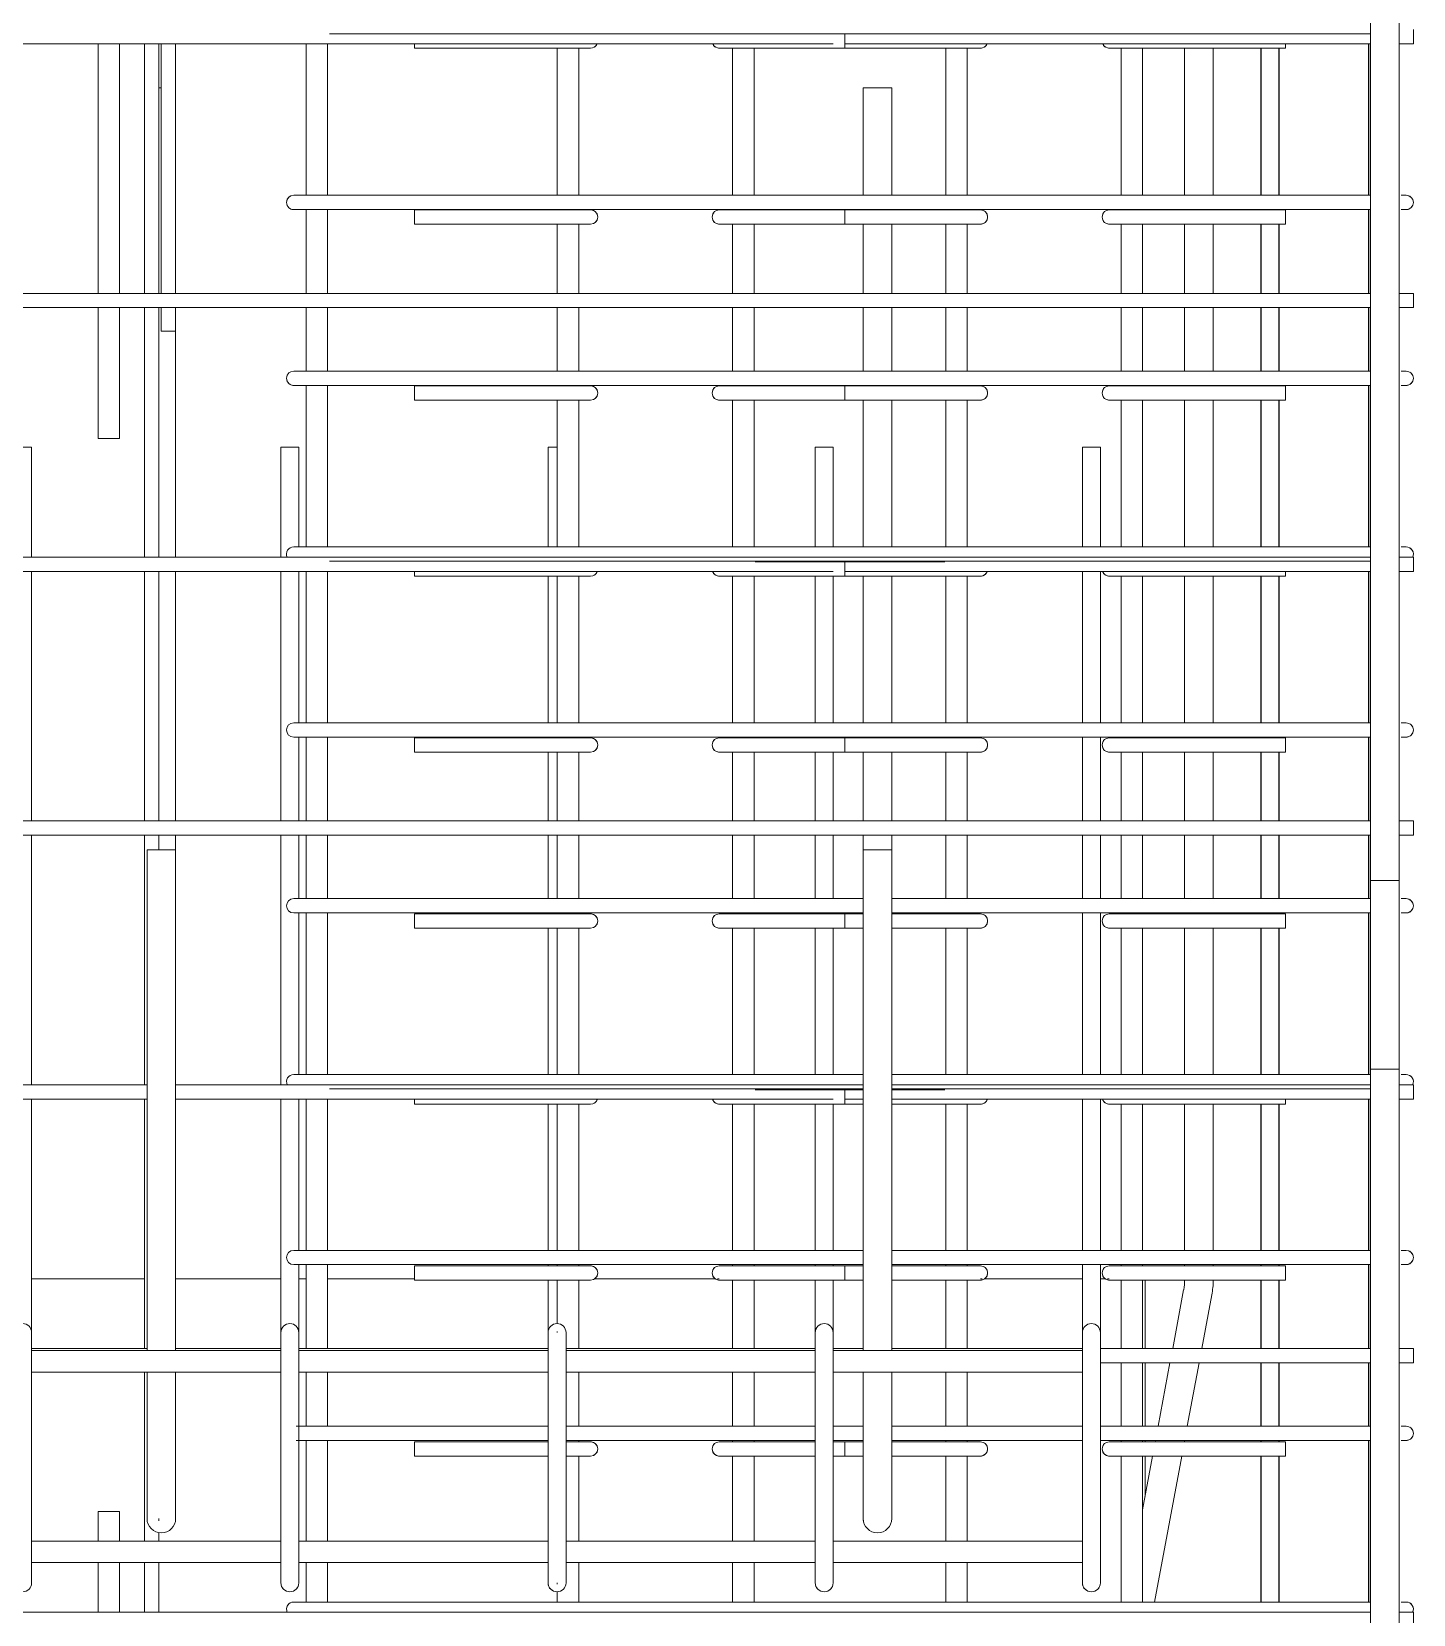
# Model space of a CAD drawing. Header units: millimetres. Extents: x -31655 to -5862, y 2843 to 78926.
# Drawn here: x -27253 to -26480, y 4392 to 5277 of the extents above; entities that cross this region are included whole.
import ezdxf

# ---------------------------------------------------------------- set-up
doc = ezdxf.new("R2010")
doc.units = ezdxf.units.MM
for name, color, linetype, lineweight in [('A-WALL', 113, 'Continuous', 25), ('S-BEAM', 12, 'Continuous', 18), ('S-RBAR', 171, 'Continuous', 18)]:
    doc.layers.add(name, color=color, linetype=linetype, lineweight=lineweight)

# ---------------------------------------------------------------- blocks, each defined once
blk = doc.blocks.new('M_Rectangular Corbel - M_Rectangular Corbel-5472199-Elevation Front')
at = {"layer": 'S-BEAM'}
for p, q in [((-27252.89, 4579.75), (-27189.85, 4579.75)), ((-27172.39, 4579.75), (-27113.52, 4579.75)), ((-27103.52, 4579.75), (-27099.47, 4579.75)), ((-27087.47, 4579.75), (-27038.88, 4579.75)), ((-26938.29, 4579.75), (-26870.54, 4579.75)), ((-26869.36, 4579.75), (-26868.43, 4579.75)), ((-26722.39, 4579.75), (-26721.43, 4579.75)), ((-26720.29, 4579.75), (-26665.39, 4579.75)), ((-26655.39, 4579.75), (-26652.5, 4579.75)), ((-26651.36, 4579.75), (-26650.39, 4579.75)), ((-26630.39, 4579.07), (-26630.39, 4540.8)), ((-26630.39, 4532.8), (-26630.39, 4497.38)), ((-26630.39, 4489.38), (-26630.39, 4488.66)), ((-26630.39, 4480.66), (-26630.39, 4458.08))]:
    blk.add_line(p, q, dxfattribs=at)

msp = doc.modelspace()

# ---------------------------------------------------------------- linework, layer by layer
at = {"layer": 'A-WALL'}
for p, q in [((-26565.39, 5185.69), (-26565.39, 5267.94)), ((-26555.39, 5185.69), (-26555.39, 5267.94)), ((-26505.39, 5270.37), (-26505.39, 5185.69)), ((-26505.39, 5177.69), (-26505.39, 5130.85)), ((-26565.39, 5130.85), (-26565.39, 5169.53)), ((-26555.39, 5130.85), (-26555.39, 5169.53)), ((-26565.39, 5087.36), (-26565.39, 5122.85)), ((-26555.39, 5087.36), (-26555.39, 5122.85)), ((-26505.39, 5122.85), (-26505.39, 5087.36)), ((-26505.39, 5079.36), (-26505.39, 4989.03)), ((-26565.39, 4989.03), (-26565.39, 5071.12)), ((-26555.39, 4989.03), (-26555.39, 5071.12)), ((-26505.39, 4975.34), (-26505.39, 4890.7)), ((-26565.39, 4890.7), (-26565.39, 4972.71)), ((-26555.39, 4890.7), (-26555.39, 4972.71)), ((-26505.39, 4882.7), (-26505.39, 4835.83)), ((-26565.39, 4835.83), (-26565.39, 4874.3)), ((-26555.39, 4835.83), (-26555.39, 4874.3)), ((-26565.39, 4792.37), (-26565.39, 4827.83)), ((-26555.39, 4792.37), (-26555.39, 4827.83)), ((-26505.39, 4827.49), (-26505.39, 4792.37)), ((-26565.39, 4783.89), (-26565.39, 4784.37)), ((-26555.39, 4783.89), (-26555.39, 4784.37)), ((-26505.39, 4784.37), (-26505.39, 4694.04)), ((-26565.39, 4694.04), (-26565.39, 4775.89)), ((-26555.39, 4694.04), (-26555.39, 4775.89)), ((-26565.39, 4595.71), (-26565.39, 4677.48)), ((-26555.39, 4595.71), (-26555.39, 4677.48)), ((-26505.39, 4680.31), (-26505.39, 4595.71)), ((-26565.39, 4587.07), (-26565.39, 4587.71)), ((-26555.39, 4587.07), (-26555.39, 4587.71)), ((-26505.39, 4587.71), (-26505.39, 4540.8)), ((-26565.39, 4540.8), (-26565.39, 4579.07)), ((-26555.39, 4540.8), (-26555.39, 4579.07)), ((-26565.39, 4497.38), (-26565.39, 4532.8)), ((-26555.39, 4497.38), (-26555.39, 4532.8)), ((-26505.39, 4532.8), (-26505.39, 4497.38)), ((-26565.39, 4488.66), (-26565.39, 4489.38)), ((-26555.39, 4488.66), (-26555.39, 4489.38)), ((-26505.39, 4489.38), (-26505.39, 4399.05)), ((-26565.39, 4399.05), (-26565.39, 4480.66)), ((-26555.39, 4399.05), (-26555.39, 4480.66))]:
    msp.add_line(p, q, dxfattribs=at)
at = {"layer": 'S-RBAR'}
for p, q in [((-26504.39, 4696.95), (-26504.39, 5460.18)), ((-26488.39, 4696.95), (-26488.39, 5460.18)), ((-27086.39, 5276.02), (-26504.39, 5276.02)), ((-26848.43, 5275.94), (-26804.68, 5275.94)), ((-26804.68, 5275.94), (-26798.19, 5275.94)), ((-26798.19, 5275.94), (-26742.39, 5275.94)), ((-26798.19, 5267.94), (-26798.19, 5275.94)), ((-26480.39, 5270.37), (-26480.39, 5278.37)), ((-30096.11, 5270.37), (-26804.68, 5270.37)), ((-27215.72, 5130.85), (-27215.72, 5270.37)), ((-27203.72, 5130.85), (-27203.72, 5270.37)), ((-27189.85, 5130.85), (-27189.85, 5270.37)), ((-27181.85, 5130.85), (-27181.85, 5270.37)), ((-27180.56, 5130.85), (-27180.56, 5270.37)), ((-27172.56, 5130.85), (-27172.56, 5270.37)), ((-27099.47, 5185.69), (-27099.47, 5270.37)), ((-27087.47, 5185.69), (-27087.47, 5270.37)), ((-27038.88, 5267.94), (-27038.88, 5270.37)), ((-27038.88, 5267.94), (-27014.68, 5267.94)), ((-26974.54, 5267.94), (-27014.68, 5267.94)), ((-26974.54, 5267.94), (-26940.39, 5267.94)), ((-26958.99, 5185.69), (-26958.99, 5267.94)), ((-26946.99, 5185.69), (-26946.99, 5267.94)), ((-26848.43, 5267.94), (-26868.43, 5267.94)), ((-26861.01, 5185.69), (-26861.01, 5267.94)), ((-26849.01, 5185.69), (-26849.01, 5267.94)), ((-26848.43, 5267.94), (-26804.68, 5267.94)), ((-26804.68, 5267.94), (-26798.19, 5267.94)), ((-26798.19, 5270.37), (-26504.39, 5270.37)), ((-26798.19, 5267.94), (-26742.39, 5267.94)), ((-26722.39, 5267.94), (-26742.39, 5267.94)), ((-26741.78, 5185.69), (-26741.78, 5267.94)), ((-26729.78, 5185.69), (-26729.78, 5267.94)), ((-26616.25, 5267.94), (-26650.39, 5267.94)), ((-26643.8, 5185.69), (-26643.8, 5267.94)), ((-26631.8, 5185.69), (-26631.8, 5267.94)), ((-26616.25, 5267.94), (-26576.11, 5267.94)), ((-26608.26, 5267.94), (-26608.26, 5185.69)), ((-26608.26, 5267.94), (-26608.26, 5185.69)), ((-26592.26, 5267.94), (-26592.26, 5185.69)), ((-26592.26, 5267.94), (-26592.26, 5185.69)), ((-26551.91, 5267.94), (-26576.11, 5267.94)), ((-26551.91, 5270.37), (-26551.91, 5267.94)), ((-26488.39, 5270.37), (-26480.39, 5270.37)), ((-27180.56, 5245.75), (-27181.85, 5245.75)), ((-27172.39, 5130.85), (-27172.39, 5245.75)), ((-26772, 5245.75), (-26788, 5245.75)), ((-26788, 5185.69), (-26788, 5245.75)), ((-26772, 5185.69), (-26772, 5245.75)), ((-27086.39, 5185.69), (-27106.39, 5185.69)), ((-27086.39, 5185.69), (-27106.39, 5185.69)), ((-27100.54, 5177.69), (-27106.39, 5177.69)), ((-27100.54, 5177.69), (-27106.39, 5177.69)), ((-27086.39, 5177.69), (-27100.54, 5177.69)), ((-27099.47, 5130.85), (-27099.47, 5177.69)), ((-27087.47, 5130.85), (-27087.47, 5177.69)), ((-27086.39, 5185.69), (-26504.39, 5185.69)), ((-27086.39, 5177.69), (-26504.39, 5177.69)), ((-27038.88, 5177.53), (-27014.68, 5177.53)), ((-27038.88, 5169.53), (-27038.88, 5177.53)), ((-26974.54, 5177.53), (-27014.68, 5177.53)), ((-26974.54, 5177.53), (-26940.39, 5177.53)), ((-26848.43, 5177.53), (-26868.43, 5177.53)), ((-26848.43, 5177.53), (-26804.68, 5177.53)), ((-26804.68, 5177.53), (-26798.19, 5177.53)), ((-26798.19, 5177.53), (-26742.39, 5177.53)), ((-26798.19, 5169.53), (-26798.19, 5177.53)), ((-26722.39, 5177.53), (-26742.39, 5177.53)), ((-26616.25, 5177.53), (-26650.39, 5177.53)), ((-26616.25, 5177.53), (-26576.11, 5177.53)), ((-26551.91, 5177.53), (-26576.11, 5177.53)), ((-26551.91, 5177.53), (-26551.91, 5169.53)), ((-26484.39, 5185.69), (-26487.2, 5185.69)), ((-26484.39, 5177.69), (-26487.2, 5177.69)), ((-27038.88, 5169.53), (-27014.68, 5169.53)), ((-26974.54, 5169.53), (-27014.68, 5169.53)), ((-26974.54, 5169.53), (-26940.39, 5169.53)), ((-26958.99, 5130.85), (-26958.99, 5169.53)), ((-26946.99, 5130.85), (-26946.99, 5169.53)), ((-26848.43, 5169.53), (-26868.43, 5169.53)), ((-26861.01, 5130.85), (-26861.01, 5169.53)), ((-26849.01, 5130.85), (-26849.01, 5169.53)), ((-26848.43, 5169.53), (-26804.68, 5169.53)), ((-26804.68, 5169.53), (-26798.19, 5169.53)), ((-26798.19, 5169.53), (-26742.39, 5169.53)), ((-26788, 5130.85), (-26788, 5169.53)), ((-26772, 5130.85), (-26772, 5169.53)), ((-26722.39, 5169.53), (-26742.39, 5169.53)), ((-26741.78, 5130.85), (-26741.78, 5169.53)), ((-26729.78, 5130.85), (-26729.78, 5169.53)), ((-26616.25, 5169.53), (-26650.39, 5169.53)), ((-26643.8, 5130.85), (-26643.8, 5169.53)), ((-26631.8, 5130.85), (-26631.8, 5169.53)), ((-26616.25, 5169.53), (-26576.11, 5169.53)), ((-26608.26, 5169.53), (-26608.26, 5130.85)), ((-26608.26, 5169.53), (-26608.26, 5130.85)), ((-26592.26, 5169.53), (-26592.26, 5130.85)), ((-26592.26, 5169.53), (-26592.26, 5130.85)), ((-26551.91, 5169.53), (-26576.11, 5169.53)), ((-30396.39, 5130.85), (-26504.39, 5130.85)), ((-26488.39, 5130.85), (-26480.39, 5130.85)), ((-26480.39, 5122.85), (-26480.39, 5130.85)), ((-30396.39, 5122.85), (-26504.39, 5122.85)), ((-27215.72, 5049.75), (-27215.72, 5122.85)), ((-27203.72, 5049.75), (-27203.72, 5122.85)), ((-27189.85, 4983.34), (-27189.85, 5122.85)), ((-27181.85, 4983.34), (-27181.85, 5122.85)), ((-27180.56, 5109.75), (-27180.56, 5122.85)), ((-27172.56, 5109.75), (-27172.56, 5122.85)), ((-27172.39, 4983.34), (-27172.39, 5122.85)), ((-27099.47, 5087.36), (-27099.47, 5122.85)), ((-27087.47, 5087.36), (-27087.47, 5122.85)), ((-26958.99, 5087.36), (-26958.99, 5122.85)), ((-26946.99, 5087.36), (-26946.99, 5122.85)), ((-26861.01, 5087.36), (-26861.01, 5122.85)), ((-26849.01, 5087.36), (-26849.01, 5122.85)), ((-26788, 5087.36), (-26788, 5122.85)), ((-26772, 5087.36), (-26772, 5122.85)), ((-26741.78, 5087.36), (-26741.78, 5122.85)), ((-26729.78, 5087.36), (-26729.78, 5122.85)), ((-26643.8, 5087.36), (-26643.8, 5122.85)), ((-26631.8, 5087.36), (-26631.8, 5122.85)), ((-26608.26, 5122.85), (-26608.26, 5087.36)), ((-26608.26, 5122.85), (-26608.26, 5087.36)), ((-26592.26, 5122.85), (-26592.26, 5087.36)), ((-26592.26, 5122.85), (-26592.26, 5087.36)), ((-26488.39, 5122.85), (-26480.39, 5122.85)), ((-27172.56, 5109.75), (-27180.56, 5109.75)), ((-27086.39, 5087.36), (-27106.39, 5087.36)), ((-27086.39, 5087.36), (-27106.39, 5087.36)), ((-27086.39, 5087.36), (-26504.39, 5087.36)), ((-26484.39, 5087.36), (-26487.2, 5087.36)), ((-27100.54, 5079.36), (-27106.39, 5079.36)), ((-27100.54, 5079.36), (-27106.39, 5079.36)), ((-27086.39, 5079.36), (-27100.54, 5079.36)), ((-27099.47, 4989.03), (-27099.47, 5079.36)), ((-27087.47, 4989.03), (-27087.47, 5079.36)), ((-27086.39, 5079.36), (-26504.39, 5079.36)), ((-27038.88, 5079.12), (-27014.68, 5079.12)), ((-27038.88, 5071.12), (-27038.88, 5079.12)), ((-26974.54, 5079.12), (-27014.68, 5079.12)), ((-26974.54, 5079.12), (-26940.39, 5079.12)), ((-26848.43, 5079.12), (-26868.43, 5079.12)), ((-26848.43, 5079.12), (-26804.68, 5079.12)), ((-26804.68, 5079.12), (-26798.19, 5079.12)), ((-26798.19, 5079.12), (-26742.39, 5079.12)), ((-26798.19, 5071.12), (-26798.19, 5079.12)), ((-26722.39, 5079.12), (-26742.39, 5079.12)), ((-26616.25, 5079.12), (-26650.39, 5079.12)), ((-26616.25, 5079.12), (-26576.11, 5079.12)), ((-26551.91, 5079.12), (-26576.11, 5079.12)), ((-26551.91, 5079.12), (-26551.91, 5071.12)), ((-26484.39, 5079.36), (-26487.2, 5079.36)), ((-27038.88, 5071.12), (-27014.68, 5071.12)), ((-26974.54, 5071.12), (-27014.68, 5071.12)), ((-26974.54, 5071.12), (-26940.39, 5071.12)), ((-26958.99, 4989.03), (-26958.99, 5071.12)), ((-26946.99, 4989.03), (-26946.99, 5071.12)), ((-26848.43, 5071.12), (-26868.43, 5071.12)), ((-26861.01, 4989.03), (-26861.01, 5071.12)), ((-26849.01, 4989.03), (-26849.01, 5071.12)), ((-26848.43, 5071.12), (-26804.68, 5071.12)), ((-26804.68, 5071.12), (-26798.19, 5071.12)), ((-26798.19, 5071.12), (-26742.39, 5071.12)), ((-26788, 4989.03), (-26788, 5071.12)), ((-26772, 4989.03), (-26772, 5071.12)), ((-26722.39, 5071.12), (-26742.39, 5071.12)), ((-26741.78, 4989.03), (-26741.78, 5071.12)), ((-26729.78, 4989.03), (-26729.78, 5071.12)), ((-26616.25, 5071.12), (-26650.39, 5071.12)), ((-26643.8, 4989.03), (-26643.8, 5071.12)), ((-26631.8, 4989.03), (-26631.8, 5071.12)), ((-26616.25, 5071.12), (-26576.11, 5071.12)), ((-26608.26, 5071.12), (-26608.26, 4989.03)), ((-26608.26, 5071.12), (-26608.26, 4989.03)), ((-26592.26, 5071.12), (-26592.26, 4989.03)), ((-26592.26, 5071.12), (-26592.26, 4989.03)), ((-26551.91, 5071.12), (-26576.11, 5071.12)), ((-27262.89, 5044.75), (-27252.89, 5044.75)), ((-27252.89, 5044.75), (-27252.89, 4983.34)), ((-27203.72, 5049.75), (-27215.72, 5049.75)), ((-27113.52, 5044.75), (-27113.52, 4983.34)), ((-27113.52, 5044.75), (-27103.52, 5044.75)), ((-27103.52, 5044.75), (-27103.52, 4989.03)), ((-26964.14, 5044.75), (-26964.14, 4989.03)), ((-26964.14, 5044.75), (-26958.99, 5044.75)), ((-26814.77, 5044.75), (-26814.77, 4989.03)), ((-26814.77, 5044.75), (-26804.77, 5044.75)), ((-26804.77, 5044.75), (-26804.77, 4989.03)), ((-26665.39, 5044.75), (-26665.39, 4989.03)), ((-26665.39, 5044.75), (-26655.39, 5044.75)), ((-26655.39, 5044.75), (-26655.39, 4989.03)), ((-30396.39, 4983.34), (-26504.39, 4983.34)), ((-27086.39, 4989.03), (-27106.39, 4989.03)), ((-27086.39, 4989.03), (-27106.39, 4989.03)), ((-27086.39, 4989.03), (-26504.39, 4989.03)), ((-26488.39, 4983.34), (-26480.39, 4983.34)), ((-26484.39, 4989.03), (-26487.2, 4989.03)), ((-26480.39, 4975.34), (-26480.39, 4983.34)), ((-30096.11, 4975.34), (-26804.68, 4975.34)), ((-27252.89, 4975.34), (-27252.89, 4835.83)), ((-27189.85, 4835.83), (-27189.85, 4975.34)), ((-27181.85, 4835.83), (-27181.85, 4975.34)), ((-27172.39, 4835.83), (-27172.39, 4975.34)), ((-27113.52, 4975.34), (-27113.52, 4835.83)), ((-27103.52, 4975.34), (-27103.52, 4890.7)), ((-27099.47, 4890.7), (-27099.47, 4975.34)), ((-27087.47, 4890.7), (-27087.47, 4975.34)), ((-27086.39, 4981.03), (-26504.39, 4981.03)), ((-27038.88, 4972.71), (-27038.88, 4975.34)), ((-26848.43, 4980.71), (-26804.68, 4980.71)), ((-26804.68, 4980.71), (-26798.19, 4980.71)), ((-26798.19, 4980.71), (-26742.39, 4980.71)), ((-26798.19, 4972.71), (-26798.19, 4980.71)), ((-26798.19, 4975.34), (-26504.39, 4975.34)), ((-26665.39, 4975.34), (-26665.39, 4890.7)), ((-26655.39, 4975.34), (-26655.39, 4890.7)), ((-26551.91, 4975.34), (-26551.91, 4972.71)), ((-26488.39, 4975.34), (-26480.39, 4975.34)), ((-27038.88, 4972.71), (-27014.68, 4972.71)), ((-26974.54, 4972.71), (-27014.68, 4972.71)), ((-26974.54, 4972.71), (-26940.39, 4972.71)), ((-26964.14, 4972.71), (-26964.14, 4890.7)), ((-26958.99, 4890.7), (-26958.99, 4972.71)), ((-26946.99, 4890.7), (-26946.99, 4972.71)), ((-26848.43, 4972.71), (-26868.43, 4972.71)), ((-26861.01, 4890.7), (-26861.01, 4972.71)), ((-26849.01, 4890.7), (-26849.01, 4972.71)), ((-26848.43, 4972.71), (-26804.68, 4972.71)), ((-26814.77, 4972.71), (-26814.77, 4890.7)), ((-26804.77, 4972.71), (-26804.77, 4890.7)), ((-26804.68, 4972.71), (-26798.19, 4972.71)), ((-26798.19, 4972.71), (-26742.39, 4972.71)), ((-26788, 4890.7), (-26788, 4972.71)), ((-26772, 4890.7), (-26772, 4972.71)), ((-26722.39, 4972.71), (-26742.39, 4972.71)), ((-26741.78, 4890.7), (-26741.78, 4972.71)), ((-26729.78, 4890.7), (-26729.78, 4972.71)), ((-26616.25, 4972.71), (-26650.39, 4972.71)), ((-26643.8, 4890.7), (-26643.8, 4972.71)), ((-26631.8, 4890.7), (-26631.8, 4972.71)), ((-26616.25, 4972.71), (-26576.11, 4972.71)), ((-26608.26, 4972.71), (-26608.26, 4890.7)), ((-26608.26, 4972.71), (-26608.26, 4890.7)), ((-26592.26, 4972.71), (-26592.26, 4890.7)), ((-26592.26, 4972.71), (-26592.26, 4890.7)), ((-26551.91, 4972.71), (-26576.11, 4972.71)), ((-27086.39, 4890.7), (-27106.39, 4890.7)), ((-27086.39, 4890.7), (-27106.39, 4890.7)), ((-27086.39, 4890.7), (-26504.39, 4890.7)), ((-26484.39, 4890.7), (-26487.2, 4890.7)), ((-27100.54, 4882.7), (-27106.39, 4882.7)), ((-27100.54, 4882.7), (-27106.39, 4882.7)), ((-27103.52, 4882.7), (-27103.52, 4835.83)), ((-27086.39, 4882.7), (-27100.54, 4882.7)), ((-27099.47, 4835.83), (-27099.47, 4882.7)), ((-27087.47, 4835.83), (-27087.47, 4882.7)), ((-27086.39, 4882.7), (-26504.39, 4882.7)), ((-27038.88, 4882.3), (-27014.68, 4882.3)), ((-27038.88, 4874.3), (-27038.88, 4882.3)), ((-26974.54, 4882.3), (-27014.68, 4882.3)), ((-26974.54, 4882.3), (-26940.39, 4882.3)), ((-26848.43, 4882.3), (-26868.43, 4882.3)), ((-26848.43, 4882.3), (-26804.68, 4882.3)), ((-26804.68, 4882.3), (-26798.19, 4882.3)), ((-26798.19, 4882.3), (-26742.39, 4882.3)), ((-26798.19, 4874.3), (-26798.19, 4882.3)), ((-26722.39, 4882.3), (-26742.39, 4882.3)), ((-26665.39, 4882.7), (-26665.39, 4835.83)), ((-26655.39, 4882.7), (-26655.39, 4835.83)), ((-26616.25, 4882.3), (-26650.39, 4882.3)), ((-26616.25, 4882.3), (-26576.11, 4882.3)), ((-26551.91, 4882.3), (-26576.11, 4882.3)), ((-26551.91, 4882.3), (-26551.91, 4874.3)), ((-26484.39, 4882.7), (-26487.2, 4882.7)), ((-27038.88, 4874.3), (-27014.68, 4874.3)), ((-26974.54, 4874.3), (-27014.68, 4874.3)), ((-26974.54, 4874.3), (-26940.39, 4874.3)), ((-26964.14, 4874.3), (-26964.14, 4835.83)), ((-26958.99, 4835.83), (-26958.99, 4874.3)), ((-26946.99, 4835.83), (-26946.99, 4874.3)), ((-26848.43, 4874.3), (-26868.43, 4874.3)), ((-26861.01, 4835.83), (-26861.01, 4874.3)), ((-26849.01, 4835.83), (-26849.01, 4874.3)), ((-26848.43, 4874.3), (-26804.68, 4874.3)), ((-26814.77, 4874.3), (-26814.77, 4835.83)), ((-26804.77, 4874.3), (-26804.77, 4835.83)), ((-26804.68, 4874.3), (-26798.19, 4874.3)), ((-26798.19, 4874.3), (-26742.39, 4874.3)), ((-26788, 4835.83), (-26788, 4874.3)), ((-26772, 4835.83), (-26772, 4874.3)), ((-26722.39, 4874.3), (-26742.39, 4874.3)), ((-26741.78, 4835.83), (-26741.78, 4874.3)), ((-26729.78, 4835.83), (-26729.78, 4874.3)), ((-26616.25, 4874.3), (-26650.39, 4874.3)), ((-26643.8, 4835.83), (-26643.8, 4874.3)), ((-26631.8, 4835.83), (-26631.8, 4874.3)), ((-26616.25, 4874.3), (-26576.11, 4874.3)), ((-26608.26, 4874.3), (-26608.26, 4835.83)), ((-26608.26, 4874.3), (-26608.26, 4835.83)), ((-26592.26, 4874.3), (-26592.26, 4835.83)), ((-26592.26, 4874.3), (-26592.26, 4835.83)), ((-26551.91, 4874.3), (-26576.11, 4874.3)), ((-30396.39, 4835.83), (-26504.39, 4835.83)), ((-26488.39, 4835.83), (-26480.39, 4835.83)), ((-26480.39, 4827.83), (-26480.39, 4835.83)), ((-30396.39, 4827.83), (-26504.39, 4827.83)), ((-27252.89, 4827.83), (-27252.89, 4688.31)), ((-27189.85, 4688.31), (-27189.85, 4827.83)), ((-27181.85, 4819.75), (-27181.85, 4827.83)), ((-27172.39, 4819.75), (-27172.39, 4827.83)), ((-27113.52, 4827.83), (-27113.52, 4688.31)), ((-27103.52, 4827.49), (-27103.52, 4792.37)), ((-27099.47, 4792.37), (-27099.47, 4827.49)), ((-27087.47, 4792.37), (-27087.47, 4827.49)), ((-26964.14, 4827.83), (-26964.14, 4792.37)), ((-26958.99, 4792.37), (-26958.99, 4827.83)), ((-26946.99, 4792.37), (-26946.99, 4827.83)), ((-26861.01, 4792.37), (-26861.01, 4827.83)), ((-26849.01, 4792.37), (-26849.01, 4827.83)), ((-26814.77, 4827.83), (-26814.77, 4792.37)), ((-26804.77, 4827.83), (-26804.77, 4792.37)), ((-26788, 4819.75), (-26788, 4827.83)), ((-26772, 4819.75), (-26772, 4827.83)), ((-26741.78, 4792.37), (-26741.78, 4827.83)), ((-26729.78, 4792.37), (-26729.78, 4827.83)), ((-26665.39, 4827.83), (-26665.39, 4792.37)), ((-26655.39, 4827.83), (-26655.39, 4792.37)), ((-26643.8, 4792.37), (-26643.8, 4827.83)), ((-26631.8, 4792.37), (-26631.8, 4827.83)), ((-26608.26, 4827.83), (-26608.26, 4792.37)), ((-26608.26, 4827.83), (-26608.26, 4792.37)), ((-26592.26, 4827.83), (-26592.26, 4792.37)), ((-26592.26, 4827.83), (-26592.26, 4792.37)), ((-26488.39, 4827.83), (-26480.39, 4827.83)), ((-27188.39, 4819.75), (-27188.39, 4539.64)), ((-27188.39, 4819.75), (-27172.39, 4819.75)), ((-27172.39, 4819.75), (-27172.39, 4539.64)), ((-26788, 4819.75), (-26788, 4539.64)), ((-26788, 4819.75), (-26772, 4819.75)), ((-26772, 4819.75), (-26772, 4539.64)), ((-26504.39, 4802.55), (-26504.39, 4053.8)), ((-26504.39, 4802.55), (-26488.39, 4802.55)), ((-26488.39, 4802.55), (-26488.39, 4053.8)), ((-27086.39, 4792.37), (-27106.39, 4792.37)), ((-27086.39, 4792.37), (-27106.39, 4792.37)), ((-27086.39, 4792.37), (-26788, 4792.37)), ((-26772, 4792.37), (-26504.39, 4792.37)), ((-26484.39, 4792.37), (-26487.2, 4792.37)), ((-27100.54, 4784.37), (-27106.39, 4784.37)), ((-27100.54, 4784.37), (-27106.39, 4784.37)), ((-27103.52, 4784.37), (-27103.52, 4694.04)), ((-27086.39, 4784.37), (-27100.54, 4784.37)), ((-27099.47, 4694.04), (-27099.47, 4784.37)), ((-27087.47, 4694.04), (-27087.47, 4784.37)), ((-27086.39, 4784.37), (-26788, 4784.37)), ((-27038.88, 4783.89), (-27014.68, 4783.89)), ((-27038.88, 4775.89), (-27038.88, 4783.89)), ((-26974.54, 4783.89), (-27014.68, 4783.89)), ((-26974.54, 4783.89), (-26940.39, 4783.89)), ((-26964.14, 4784.37), (-26964.14, 4783.89)), ((-26958.99, 4783.89), (-26958.99, 4784.37)), ((-26946.99, 4783.89), (-26946.99, 4784.37)), ((-26848.43, 4783.89), (-26868.43, 4783.89)), ((-26861.01, 4783.89), (-26861.01, 4784.37)), ((-26849.01, 4783.89), (-26849.01, 4784.37)), ((-26848.43, 4783.89), (-26804.68, 4783.89)), ((-26814.77, 4784.37), (-26814.77, 4783.89)), ((-26804.77, 4784.37), (-26804.77, 4783.89)), ((-26804.68, 4783.89), (-26798.19, 4783.89)), ((-26798.19, 4783.89), (-26788, 4783.89)), ((-26798.19, 4775.89), (-26798.19, 4783.89)), ((-26772, 4784.37), (-26504.39, 4784.37)), ((-26772, 4783.89), (-26742.39, 4783.89)), ((-26722.39, 4783.89), (-26742.39, 4783.89)), ((-26741.78, 4783.89), (-26741.78, 4784.37)), ((-26729.78, 4783.89), (-26729.78, 4784.37)), ((-26665.39, 4784.37), (-26665.39, 4694.04)), ((-26655.39, 4784.37), (-26655.39, 4694.04)), ((-26616.25, 4783.89), (-26650.39, 4783.89)), ((-26643.8, 4783.89), (-26643.8, 4784.37)), ((-26631.8, 4783.89), (-26631.8, 4784.37)), ((-26616.25, 4783.89), (-26576.11, 4783.89)), ((-26608.26, 4784.37), (-26608.26, 4783.89)), ((-26608.26, 4784.37), (-26608.26, 4783.89)), ((-26592.26, 4784.37), (-26592.26, 4783.89)), ((-26592.26, 4784.37), (-26592.26, 4783.89)), ((-26551.91, 4783.89), (-26576.11, 4783.89)), ((-26551.91, 4783.89), (-26551.91, 4775.89)), ((-26484.39, 4784.37), (-26487.2, 4784.37)), ((-27038.88, 4775.89), (-27014.68, 4775.89)), ((-26974.54, 4775.89), (-27014.68, 4775.89)), ((-26974.54, 4775.89), (-26940.39, 4775.89)), ((-26964.14, 4775.89), (-26964.14, 4694.04)), ((-26958.99, 4694.04), (-26958.99, 4775.89)), ((-26946.99, 4694.04), (-26946.99, 4775.89)), ((-26848.43, 4775.89), (-26868.43, 4775.89)), ((-26861.01, 4694.04), (-26861.01, 4775.89)), ((-26849.01, 4694.04), (-26849.01, 4775.89)), ((-26848.43, 4775.89), (-26804.68, 4775.89)), ((-26814.77, 4775.89), (-26814.77, 4694.04)), ((-26804.77, 4775.89), (-26804.77, 4694.04)), ((-26804.68, 4775.89), (-26798.19, 4775.89)), ((-26798.19, 4775.89), (-26788, 4775.89)), ((-26772, 4775.89), (-26742.39, 4775.89)), ((-26722.39, 4775.89), (-26742.39, 4775.89)), ((-26741.78, 4694.04), (-26741.78, 4775.89)), ((-26729.78, 4694.04), (-26729.78, 4775.89)), ((-26616.25, 4775.89), (-26650.39, 4775.89)), ((-26643.8, 4694.04), (-26643.8, 4775.89)), ((-26631.8, 4694.04), (-26631.8, 4775.89)), ((-26616.25, 4775.89), (-26576.11, 4775.89)), ((-26608.26, 4775.89), (-26608.26, 4694.04)), ((-26608.26, 4775.89), (-26608.26, 4694.04)), ((-26592.26, 4775.89), (-26592.26, 4694.04)), ((-26592.26, 4775.89), (-26592.26, 4694.04)), ((-26551.91, 4775.89), (-26576.11, 4775.89)), ((-27086.39, 4694.04), (-27106.39, 4694.04)), ((-27086.39, 4694.04), (-27106.39, 4694.04)), ((-27086.39, 4694.04), (-26788, 4694.04)), ((-26772, 4694.04), (-26504.39, 4694.04)), ((-26488.39, 4696.95), (-26504.39, 4696.95)), ((-26484.39, 4694.04), (-26487.2, 4694.04)), ((-27572.39, 4688.31), (-27188.39, 4688.31)), ((-27172.39, 4688.31), (-26788, 4688.31)), ((-27086.39, 4686.04), (-26788, 4686.04)), ((-26848.43, 4685.48), (-26804.68, 4685.48)), ((-26804.68, 4685.48), (-26798.19, 4685.48)), ((-26798.19, 4685.48), (-26788, 4685.48)), ((-26798.19, 4677.48), (-26798.19, 4685.48)), ((-26772, 4688.31), (-26504.39, 4688.31)), ((-26772, 4686.04), (-26504.39, 4686.04)), ((-26772, 4685.48), (-26742.39, 4685.48)), ((-26488.39, 4688.31), (-26480.39, 4688.31)), ((-26480.39, 4680.31), (-26480.39, 4688.31)), ((-27572.39, 4680.31), (-27188.39, 4680.31)), ((-27252.89, 4680.31), (-27252.89, 4574.75)), ((-27189.85, 4540.8), (-27189.85, 4680.31)), ((-27172.39, 4680.31), (-26804.68, 4680.31)), ((-27113.52, 4680.31), (-27113.52, 4574.75)), ((-27103.52, 4680.31), (-27103.52, 4595.71)), ((-27099.47, 4595.71), (-27099.47, 4680.31)), ((-27087.47, 4595.71), (-27087.47, 4680.31)), ((-27038.88, 4677.48), (-27038.88, 4680.31)), ((-27038.88, 4677.48), (-27014.68, 4677.48)), ((-26974.54, 4677.48), (-27014.68, 4677.48)), ((-26974.54, 4677.48), (-26940.39, 4677.48)), ((-26964.14, 4677.48), (-26964.14, 4595.71)), ((-26958.99, 4595.71), (-26958.99, 4677.48)), ((-26946.99, 4595.71), (-26946.99, 4677.48)), ((-26848.43, 4677.48), (-26868.43, 4677.48)), ((-26861.01, 4595.71), (-26861.01, 4677.48)), ((-26849.01, 4595.71), (-26849.01, 4677.48)), ((-26848.43, 4677.48), (-26804.68, 4677.48)), ((-26814.77, 4677.48), (-26814.77, 4595.71)), ((-26804.77, 4677.48), (-26804.77, 4595.71)), ((-26804.68, 4677.48), (-26798.19, 4677.48)), ((-26798.19, 4680.31), (-26788, 4680.31)), ((-26798.19, 4677.48), (-26788, 4677.48)), ((-26772, 4680.31), (-26504.39, 4680.31)), ((-26772, 4677.48), (-26742.39, 4677.48)), ((-26722.39, 4677.48), (-26742.39, 4677.48)), ((-26741.78, 4595.71), (-26741.78, 4677.48)), ((-26729.78, 4595.71), (-26729.78, 4677.48)), ((-26665.39, 4680.31), (-26665.39, 4595.71)), ((-26655.39, 4680.31), (-26655.39, 4595.71)), ((-26616.25, 4677.48), (-26650.39, 4677.48)), ((-26643.8, 4595.71), (-26643.8, 4677.48)), ((-26631.8, 4595.71), (-26631.8, 4677.48)), ((-26616.25, 4677.48), (-26576.11, 4677.48)), ((-26608.26, 4677.48), (-26608.26, 4595.71)), ((-26608.26, 4677.48), (-26608.26, 4595.71)), ((-26592.26, 4677.48), (-26592.26, 4595.71)), ((-26592.26, 4677.48), (-26592.26, 4595.71)), ((-26551.91, 4677.48), (-26576.11, 4677.48)), ((-26551.91, 4680.31), (-26551.91, 4677.48)), ((-26488.39, 4680.31), (-26480.39, 4680.31)), ((-27086.39, 4595.71), (-27106.39, 4595.71)), ((-27086.39, 4595.71), (-27106.39, 4595.71)), ((-27086.39, 4595.71), (-26788, 4595.71)), ((-26772, 4595.71), (-26504.39, 4595.71)), ((-26484.39, 4595.71), (-26487.2, 4595.71)), ((-27100.54, 4587.71), (-27106.39, 4587.71)), ((-27100.54, 4587.71), (-27106.39, 4587.71)), ((-27103.52, 4587.71), (-27103.52, 4574.75)), ((-27086.39, 4587.71), (-27100.54, 4587.71)), ((-27099.47, 4540.8), (-27099.47, 4587.71)), ((-27087.47, 4540.8), (-27087.47, 4587.71)), ((-27086.39, 4587.71), (-26788, 4587.71)), ((-27038.88, 4587.07), (-27014.68, 4587.07)), ((-27038.88, 4579.07), (-27038.88, 4587.07)), ((-26974.54, 4587.07), (-27014.68, 4587.07)), ((-26974.54, 4587.07), (-26940.39, 4587.07)), ((-26964.14, 4587.71), (-26964.14, 4587.07)), ((-26958.99, 4587.07), (-26958.99, 4587.71)), ((-26946.99, 4587.07), (-26946.99, 4587.71)), ((-26848.43, 4587.07), (-26868.43, 4587.07)), ((-26861.01, 4587.07), (-26861.01, 4587.71)), ((-26849.01, 4587.07), (-26849.01, 4587.71)), ((-26848.43, 4587.07), (-26804.68, 4587.07)), ((-26814.77, 4587.71), (-26814.77, 4587.07)), ((-26804.77, 4587.71), (-26804.77, 4587.07)), ((-26804.68, 4587.07), (-26798.19, 4587.07)), ((-26798.19, 4587.07), (-26788, 4587.07)), ((-26798.19, 4579.07), (-26798.19, 4587.07)), ((-26772, 4587.71), (-26504.39, 4587.71)), ((-26772, 4587.07), (-26742.39, 4587.07)), ((-26722.39, 4587.07), (-26742.39, 4587.07)), ((-26741.78, 4587.07), (-26741.78, 4587.71)), ((-26729.78, 4587.07), (-26729.78, 4587.71)), ((-26665.39, 4587.71), (-26665.39, 4574.75)), ((-26655.39, 4587.71), (-26655.39, 4574.75)), ((-26616.25, 4587.07), (-26650.39, 4587.07)), ((-26643.8, 4587.07), (-26643.8, 4587.71)), ((-26631.8, 4587.07), (-26631.8, 4587.71)), ((-26616.25, 4587.07), (-26576.11, 4587.07)), ((-26608.26, 4587.71), (-26608.26, 4587.07)), ((-26608.26, 4587.71), (-26608.26, 4587.07)), ((-26592.26, 4587.71), (-26592.26, 4587.07)), ((-26592.26, 4587.71), (-26592.26, 4587.07)), ((-26551.91, 4587.07), (-26576.11, 4587.07)), ((-26551.91, 4587.07), (-26551.91, 4579.07)), ((-26484.39, 4587.71), (-26487.2, 4587.71)), ((-27038.88, 4579.07), (-27014.68, 4579.07)), ((-26974.54, 4579.07), (-27014.68, 4579.07)), ((-26974.54, 4579.07), (-26940.39, 4579.07)), ((-26964.14, 4579.07), (-26964.14, 4574.75)), ((-26958.99, 4554.73), (-26958.99, 4579.07)), ((-26946.99, 4540.8), (-26946.99, 4579.07)), ((-26848.43, 4579.07), (-26868.43, 4579.07)), ((-26861.01, 4540.8), (-26861.01, 4579.07)), ((-26849.01, 4540.8), (-26849.01, 4579.07)), ((-26848.43, 4579.07), (-26804.68, 4579.07)), ((-26814.77, 4579.07), (-26814.77, 4574.75)), ((-26804.77, 4579.07), (-26804.77, 4574.75)), ((-26804.68, 4579.07), (-26798.19, 4579.07)), ((-26798.19, 4579.07), (-26788, 4579.07)), ((-26772, 4579.07), (-26742.39, 4579.07)), ((-26722.39, 4579.07), (-26742.39, 4579.07)), ((-26741.78, 4540.8), (-26741.78, 4579.07)), ((-26729.78, 4540.8), (-26729.78, 4579.07)), ((-26616.25, 4579.07), (-26650.39, 4579.07)), ((-26643.8, 4540.8), (-26643.8, 4579.07)), ((-26631.8, 4540.8), (-26631.8, 4579.07)), ((-26616.25, 4579.07), (-26576.11, 4579.07)), ((-26551.91, 4579.07), (-26576.11, 4579.07)), ((-27252.89, 4574.75), (-27252.89, 4549.75)), ((-27113.52, 4574.75), (-27113.52, 4549.75)), ((-27103.52, 4574.75), (-27103.52, 4549.75)), ((-26964.14, 4574.75), (-26964.14, 4549.75)), ((-26814.77, 4574.75), (-26814.77, 4549.75)), ((-26804.77, 4574.75), (-26804.77, 4549.75)), ((-26665.39, 4574.75), (-26665.39, 4549.75)), ((-26655.39, 4574.75), (-26655.39, 4549.75)), ((-26608.81, 4573.71), (-26614.95, 4540.8)), ((-26608.81, 4573.71), (-26614.95, 4540.8)), ((-26593.08, 4570.78), (-26598.68, 4540.8)), ((-26593.08, 4570.78), (-26598.68, 4540.8)), ((-27252.89, 4524.75), (-27252.89, 4549.75)), ((-27113.52, 4524.75), (-27113.52, 4549.75)), ((-27103.52, 4524.75), (-27103.52, 4549.75)), ((-26964.14, 4524.75), (-26964.14, 4549.75)), ((-26958.99, 4549.75), (-26958.99, 4550.39)), ((-26954.14, 4524.75), (-26954.14, 4549.75)), ((-26814.77, 4524.75), (-26814.77, 4549.75)), ((-26804.77, 4524.75), (-26804.77, 4549.75)), ((-26665.39, 4524.75), (-26665.39, 4549.75)), ((-26655.39, 4524.75), (-26655.39, 4549.75)), ((-27252.89, 4540.8), (-27188.39, 4540.8)), ((-27172.39, 4540.8), (-27113.52, 4540.8)), ((-27103.52, 4540.8), (-26964.14, 4540.8)), ((-26954.14, 4540.8), (-26814.77, 4540.8)), ((-26804.77, 4540.8), (-26788, 4540.8)), ((-26772, 4540.8), (-26665.39, 4540.8)), ((-26655.39, 4540.8), (-26504.39, 4540.8)), ((-26488.39, 4540.8), (-26480.39, 4540.8)), ((-26480.39, 4532.8), (-26480.39, 4540.8)), ((-27252.89, 4539.64), (-27113.52, 4539.64)), ((-27103.52, 4539.64), (-26964.14, 4539.64)), ((-26954.14, 4539.64), (-26814.77, 4539.64)), ((-26804.77, 4539.64), (-26665.39, 4539.64)), ((-26655.39, 4532.8), (-26504.39, 4532.8)), ((-26643.8, 4497.38), (-26643.8, 4532.8)), ((-26631.8, 4497.38), (-26631.8, 4532.8)), ((-26616.45, 4532.8), (-26623.06, 4497.38)), ((-26616.45, 4532.8), (-26623.06, 4497.38)), ((-26600.17, 4532.8), (-26606.78, 4497.38)), ((-26600.17, 4532.8), (-26606.78, 4497.38)), ((-26488.39, 4532.8), (-26480.39, 4532.8)), ((-27252.89, 4527.64), (-27113.52, 4527.64)), ((-27252.89, 4524.75), (-27252.89, 4434.75)), ((-27189.85, 4433.09), (-27189.85, 4527.64)), ((-27188.39, 4527.64), (-27188.39, 4485.75)), ((-27172.39, 4527.64), (-27172.39, 4485.75)), ((-27113.52, 4524.75), (-27113.52, 4434.75)), ((-27103.52, 4527.64), (-26964.14, 4527.64)), ((-27103.52, 4524.75), (-27103.52, 4434.75)), ((-27099.47, 4497.38), (-27099.47, 4527.64)), ((-27087.47, 4497.38), (-27087.47, 4527.64)), ((-26964.14, 4524.75), (-26964.14, 4434.75)), ((-26954.14, 4527.64), (-26814.77, 4527.64)), ((-26954.14, 4524.75), (-26954.14, 4434.75)), ((-26946.99, 4497.38), (-26946.99, 4527.64)), ((-26861.01, 4497.38), (-26861.01, 4527.64)), ((-26849.01, 4497.38), (-26849.01, 4527.64)), ((-26814.77, 4524.75), (-26814.77, 4434.75)), ((-26804.77, 4527.64), (-26665.39, 4527.64)), ((-26804.77, 4524.75), (-26804.77, 4434.75)), ((-26788, 4527.64), (-26788, 4485.75)), ((-26772, 4527.64), (-26772, 4485.75)), ((-26741.78, 4497.38), (-26741.78, 4527.64)), ((-26729.78, 4497.38), (-26729.78, 4527.64)), ((-26665.39, 4524.75), (-26665.39, 4434.75)), ((-26655.39, 4524.75), (-26655.39, 4434.75)), ((-27086.39, 4497.38), (-27104.93, 4497.38)), ((-27086.39, 4497.38), (-27104.93, 4497.38)), ((-27086.39, 4497.38), (-26964.14, 4497.38)), ((-26954.14, 4497.38), (-26814.77, 4497.38)), ((-26804.77, 4497.38), (-26788, 4497.38)), ((-26772, 4497.38), (-26665.39, 4497.38)), ((-26655.39, 4497.38), (-26504.39, 4497.38)), ((-26484.39, 4497.38), (-26487.2, 4497.38)), ((-27100.54, 4489.38), (-27104.93, 4489.38)), ((-27100.54, 4489.38), (-27104.93, 4489.38)), ((-27086.39, 4489.38), (-27100.54, 4489.38)), ((-27099.47, 4433.09), (-27099.47, 4489.38)), ((-27087.47, 4433.09), (-27087.47, 4489.38)), ((-27086.39, 4489.38), (-26964.14, 4489.38)), ((-27038.88, 4488.66), (-27014.68, 4488.66)), ((-27038.88, 4480.66), (-27038.88, 4488.66)), ((-26974.54, 4488.66), (-27014.68, 4488.66)), ((-26974.54, 4488.66), (-26964.53, 4488.66)), ((-26954.14, 4489.38), (-26814.77, 4489.38)), ((-26953.59, 4488.66), (-26940.39, 4488.66)), ((-26946.99, 4488.66), (-26946.99, 4489.38)), ((-26848.43, 4488.66), (-26868.43, 4488.66)), ((-26861.01, 4488.66), (-26861.01, 4489.38)), ((-26849.01, 4488.66), (-26849.01, 4489.38)), ((-26848.43, 4488.66), (-26814.77, 4488.66)), ((-26804.77, 4489.38), (-26788, 4489.38)), ((-26804.77, 4488.66), (-26798.19, 4488.66)), ((-26798.19, 4488.66), (-26788, 4488.66)), ((-26798.19, 4480.66), (-26798.19, 4488.66)), ((-26772, 4489.38), (-26665.39, 4489.38)), ((-26772, 4488.66), (-26742.39, 4488.66)), ((-26722.39, 4488.66), (-26742.39, 4488.66)), ((-26741.78, 4488.66), (-26741.78, 4489.38)), ((-26729.78, 4488.66), (-26729.78, 4489.38)), ((-26655.39, 4489.38), (-26504.39, 4489.38)), ((-26616.25, 4488.66), (-26650.39, 4488.66)), ((-26643.8, 4488.66), (-26643.8, 4489.38)), ((-26631.8, 4488.66), (-26631.8, 4489.38)), ((-26624.55, 4489.38), (-26624.68, 4488.66)), ((-26624.55, 4489.38), (-26624.68, 4488.66)), ((-26616.25, 4488.66), (-26576.11, 4488.66)), ((-26608.27, 4489.38), (-26608.41, 4488.66)), ((-26608.27, 4489.38), (-26608.41, 4488.66)), ((-26551.91, 4488.66), (-26576.11, 4488.66)), ((-26551.91, 4488.66), (-26551.91, 4480.66)), ((-26484.39, 4489.38), (-26487.2, 4489.38)), ((-27188.39, 4445.75), (-27188.39, 4485.75)), ((-27172.39, 4445.75), (-27172.39, 4485.75)), ((-27038.88, 4480.66), (-27014.68, 4480.66)), ((-26974.54, 4480.66), (-27014.68, 4480.66)), ((-26974.54, 4480.66), (-26964.53, 4480.66)), ((-26953.59, 4480.66), (-26940.39, 4480.66)), ((-26946.99, 4433.09), (-26946.99, 4480.66)), ((-26848.43, 4480.66), (-26868.43, 4480.66)), ((-26861.01, 4433.09), (-26861.01, 4480.66)), ((-26849.01, 4433.09), (-26849.01, 4480.66)), ((-26848.43, 4480.66), (-26814.77, 4480.66)), ((-26804.77, 4480.66), (-26798.19, 4480.66)), ((-26798.19, 4480.66), (-26788, 4480.66)), ((-26788, 4445.75), (-26788, 4485.75)), ((-26772, 4445.75), (-26772, 4485.75)), ((-26772, 4480.66), (-26742.39, 4480.66)), ((-26722.39, 4480.66), (-26742.39, 4480.66)), ((-26741.78, 4433.09), (-26741.78, 4480.66)), ((-26729.78, 4433.09), (-26729.78, 4480.66)), ((-26616.25, 4480.66), (-26650.39, 4480.66)), ((-26643.8, 4399.05), (-26643.8, 4480.66)), ((-26626.18, 4480.66), (-26631.8, 4450.54)), ((-26626.18, 4480.66), (-26631.8, 4450.54)), ((-26631.8, 4399.05), (-26631.8, 4480.66)), ((-26609.9, 4480.66), (-26625.14, 4399.05)), ((-26609.9, 4480.66), (-26625.14, 4399.05)), ((-26616.25, 4480.66), (-26576.11, 4480.66)), ((-26551.91, 4480.66), (-26576.11, 4480.66)), ((-27215.72, 4449.75), (-27215.72, 4433.09)), ((-27215.72, 4449.75), (-27203.72, 4449.75)), ((-27203.72, 4449.75), (-27203.72, 4433.09)), ((-27181.85, 4444.51), (-27181.85, 4445.75)), ((-27252.89, 4409.75), (-27252.89, 4434.75)), ((-27181.85, 4433.09), (-27181.85, 4437.94)), ((-27113.52, 4409.75), (-27113.52, 4434.75)), ((-27103.52, 4409.75), (-27103.52, 4434.75)), ((-26964.14, 4409.75), (-26964.14, 4434.75)), ((-26954.14, 4409.75), (-26954.14, 4434.75)), ((-26814.77, 4409.75), (-26814.77, 4434.75)), ((-26804.77, 4409.75), (-26804.77, 4434.75)), ((-26665.39, 4409.75), (-26665.39, 4434.75)), ((-26655.39, 4409.75), (-26655.39, 4434.75)), ((-27252.89, 4433.09), (-27113.52, 4433.09)), ((-27103.52, 4433.09), (-26964.14, 4433.09)), ((-26954.14, 4433.09), (-26814.77, 4433.09)), ((-26804.77, 4433.09), (-26665.39, 4433.09)), ((-27252.89, 4421.09), (-27113.52, 4421.09)), ((-27215.72, 4421.09), (-27215.72, 4393.29)), ((-27203.72, 4421.09), (-27203.72, 4393.29)), ((-27189.85, 4393.29), (-27189.85, 4421.09)), ((-27181.85, 4393.29), (-27181.85, 4421.09)), ((-27103.52, 4421.09), (-26964.14, 4421.09)), ((-27099.47, 4399.05), (-27099.47, 4421.09)), ((-27087.47, 4399.05), (-27087.47, 4421.09)), ((-26954.14, 4421.09), (-26814.77, 4421.09)), ((-26946.99, 4399.05), (-26946.99, 4421.09)), ((-26861.01, 4399.05), (-26861.01, 4421.09)), ((-26849.01, 4399.05), (-26849.01, 4421.09)), ((-26804.77, 4421.09), (-26665.39, 4421.09)), ((-26741.78, 4399.05), (-26741.78, 4421.09)), ((-26729.78, 4399.05), (-26729.78, 4421.09)), ((-26958.99, 4409.11), (-26958.99, 4409.75)), ((-27086.39, 4399.05), (-27106.39, 4399.05)), ((-27086.39, 4399.05), (-27106.39, 4399.05)), ((-27086.39, 4399.05), (-26504.39, 4399.05)), ((-26958.99, 4399.05), (-26958.99, 4404.77)), ((-26484.39, 4399.05), (-26487.2, 4399.05)), ((-30396.39, 4393.29), (-26504.39, 4393.29)), ((-26488.39, 4393.29), (-26480.39, 4393.29)), ((-26480.39, 4385.29), (-26480.39, 4393.29))]:
    msp.add_line(p, q, dxfattribs=at)
for centre, radius, start, end in [((-26940.39, 5271.94), 4, 270, 330), ((-26940.39, 5271.94), 4, 300, 330), ((-26868.43, 5271.94), 4, 210, 240), ((-26868.43, 5271.94), 4, 210, 270), ((-26868.39, 5271.94), 4, 210, 240), ((-26868.43, 5271.94), 4, 255, 270), ((-26868.39, 5271.94), 4, 255, 270), ((-26722.39, 5271.94), 4, 270, 330), ((-26722.39, 5271.94), 4, 270, 285), ((-26722.39, 5271.94), 4, 300, 330), ((-26650.39, 5271.94), 4, 210, 240), ((-26650.39, 5271.94), 4, 210, 270), ((-26650.39, 5271.94), 4, 255, 270), ((-27106.39, 5181.69), 4, 90, 270), ((-27106.39, 5181.69), 4, 90, 270), ((-27106.39, 5181.69), 4, 120, 165), ((-27106.39, 5181.69), 4, 195, 240), ((-27106.39, 5181.69), 4, 255, 270), ((-26940.39, 5173.53), 4, 75, 90), ((-26940.39, 5173.53), 4, 270, 90), ((-26868.43, 5173.53), 4, 90, 270), ((-26722.39, 5173.53), 4, 270, 90), ((-26650.39, 5173.53), 4, 90, 270), ((-26484.39, 5181.69), 4, 270, 90), ((-26484.39, 5181.69), 4, 270, 285), ((-26484.39, 5181.69), 4, 15, 60), ((-26484.39, 5181.69), 4, 300, 345), ((-26940.39, 5173.53), 4, 15, 60), ((-26940.39, 5173.53), 4, 300, 345), ((-26868.43, 5173.53), 4, 120, 165), ((-26868.43, 5173.53), 4, 195, 240), ((-26868.39, 5173.53), 4, 120, 165), ((-26868.39, 5173.53), 4, 195, 240), ((-26868.43, 5173.53), 4, 255, 270), ((-26868.39, 5173.53), 4, 255, 270), ((-26722.39, 5173.53), 4, 270, 285), ((-26722.39, 5173.53), 4, 15, 60), ((-26722.39, 5173.53), 4, 300, 345), ((-26650.39, 5173.53), 4, 120, 165), ((-26650.39, 5173.53), 4, 195, 240), ((-26650.39, 5173.53), 4, 255, 270), ((-27106.39, 5083.36), 4, 90, 270), ((-27106.39, 5083.36), 4, 90, 270), ((-27106.39, 5083.36), 4, 120, 165), ((-27106.39, 5083.36), 4, 195, 240), ((-26484.39, 5083.36), 4, 270, 90), ((-26484.39, 5083.36), 4, 15, 60), ((-26484.39, 5083.36), 4, 300, 345), ((-27106.39, 5083.36), 4, 255, 270), ((-26940.39, 5075.12), 4, 75, 90), ((-26940.39, 5075.12), 4, 270, 90), ((-26940.39, 5075.12), 4, 15, 60), ((-26940.39, 5075.12), 4, 300, 345), ((-26868.43, 5075.12), 4, 90, 270), ((-26868.43, 5075.12), 4, 120, 165), ((-26868.43, 5075.12), 4, 195, 240), ((-26868.39, 5075.12), 4, 120, 165), ((-26868.39, 5075.12), 4, 195, 240), ((-26868.43, 5075.12), 4, 255, 270), ((-26868.39, 5075.12), 4, 255, 270), ((-26722.39, 5075.12), 4, 270, 90), ((-26722.39, 5075.12), 4, 270, 285), ((-26722.39, 5075.12), 4, 15, 60), ((-26722.39, 5075.12), 4, 300, 345), ((-26650.39, 5075.12), 4, 90, 270), ((-26650.39, 5075.12), 4, 120, 165), ((-26650.39, 5075.12), 4, 195, 240), ((-26650.39, 5075.12), 4, 255, 270), ((-26484.39, 5083.36), 4, 270, 285), ((-27106.39, 4985.03), 4, 90, 205.20337), ((-27106.39, 4985.03), 4, 90, 205.20337), ((-26484.39, 4985.03), 4, 334.79663, 90), ((-26484.39, 4985.03), 4, 15, 60), ((-26484.39, 4985.03), 4, 334.79663, 345), ((-26940.39, 4976.71), 4, 270, 339.7721), ((-26940.39, 4976.71), 4, 300, 339.7721), ((-26868.43, 4976.71), 4, 200.2279, 240), ((-26868.43, 4976.71), 4, 200.2279, 270), ((-26868.39, 4976.71), 4, 200.2279, 240), ((-26722.39, 4976.71), 4, 270, 339.7721), ((-26722.39, 4976.71), 4, 300, 339.7721), ((-26650.39, 4976.71), 4, 200.2279, 240), ((-26650.39, 4976.71), 4, 200.2279, 270), ((-26868.43, 4976.71), 4, 255, 270), ((-26868.39, 4976.71), 4, 255, 270), ((-26722.39, 4976.71), 4, 270, 285), ((-26650.39, 4976.71), 4, 255, 270), ((-27106.39, 4886.7), 4, 90, 270), ((-27106.39, 4886.7), 4, 90, 270), ((-26484.39, 4886.7), 4, 270, 90), ((-26484.39, 4886.7), 4, 15, 60), ((-26484.39, 4886.7), 4, 300, 345), ((-26940.39, 4878.3), 4, 75, 90), ((-26940.39, 4878.3), 4, 270, 90), ((-26940.39, 4878.3), 4, 15, 60), ((-26940.39, 4878.3), 4, 300, 345), ((-26868.43, 4878.3), 4, 90, 270), ((-26868.43, 4878.3), 4, 120, 165), ((-26868.43, 4878.3), 4, 195, 240), ((-26868.39, 4878.3), 4, 120, 165), ((-26868.39, 4878.3), 4, 195, 240), ((-26722.39, 4878.3), 4, 270, 90), ((-26722.39, 4878.3), 4, 15, 60), ((-26722.39, 4878.3), 4, 300, 345), ((-26650.39, 4878.3), 4, 90, 270), ((-26650.39, 4878.3), 4, 120, 165), ((-26650.39, 4878.3), 4, 195, 240), ((-26484.39, 4886.7), 4, 270, 285), ((-26868.43, 4878.3), 4, 255, 270), ((-26868.39, 4878.3), 4, 255, 270), ((-26722.39, 4878.3), 4, 270, 285), ((-26650.39, 4878.3), 4, 255, 270), ((-27106.39, 4788.37), 4, 90, 270), ((-27106.39, 4788.37), 4, 90, 270), ((-26484.39, 4788.37), 4, 270, 90), ((-26484.39, 4788.37), 4, 15, 60), ((-26940.39, 4779.89), 4, 75, 90), ((-26940.39, 4779.89), 4, 270, 90), ((-26940.39, 4779.89), 4, 15, 60), ((-26868.43, 4779.89), 4, 90, 270), ((-26868.43, 4779.89), 4, 120, 165), ((-26868.39, 4779.89), 4, 120, 165), ((-26722.39, 4779.89), 4, 270, 90), ((-26722.39, 4779.89), 4, 15, 60), ((-26650.39, 4779.89), 4, 90, 270), ((-26650.39, 4779.89), 4, 120, 165), ((-26484.39, 4788.37), 4, 270, 285), ((-26484.39, 4788.37), 4, 300, 345), ((-26940.39, 4779.89), 4, 300, 345), ((-26868.43, 4779.89), 4, 195, 240), ((-26868.39, 4779.89), 4, 195, 240), ((-26868.43, 4779.89), 4, 255, 270), ((-26868.39, 4779.89), 4, 255, 270), ((-26722.39, 4779.89), 4, 270, 285), ((-26722.39, 4779.89), 4, 300, 345), ((-26650.39, 4779.89), 4, 195, 240), ((-26650.39, 4779.89), 4, 255, 270), ((-27106.39, 4690.04), 4, 90, 205.74429), ((-27106.39, 4690.04), 4, 90, 205.74429), ((-26484.39, 4690.04), 4, 334.25571, 90), ((-26484.39, 4690.04), 4, 15, 60), ((-26484.39, 4690.04), 4, 334.25571, 345), ((-26940.39, 4681.48), 4, 270, 342.92764), ((-26940.39, 4681.48), 4, 300, 342.92764), ((-26868.43, 4681.48), 4, 197.07236, 240), ((-26868.43, 4681.48), 4, 197.07236, 270), ((-26868.39, 4681.48), 4, 197.07236, 240), ((-26868.43, 4681.48), 4, 255, 270), ((-26868.39, 4681.48), 4, 255, 270), ((-26722.39, 4681.48), 4, 270, 342.92764), ((-26722.39, 4681.48), 4, 270, 285), ((-26722.39, 4681.48), 4, 300, 342.92764), ((-26650.39, 4681.48), 4, 197.07236, 240), ((-26650.39, 4681.48), 4, 197.07236, 270), ((-26650.39, 4681.48), 4, 255, 270), ((-27106.39, 4591.71), 4, 90, 270), ((-27106.39, 4591.71), 4, 90, 270), ((-26484.39, 4591.71), 4, 270, 90), ((-26484.39, 4591.71), 4, 15, 60), ((-26940.39, 4583.07), 4, 75, 90), ((-26940.39, 4583.07), 4, 270, 90), ((-26940.39, 4583.07), 4, 15, 60), ((-26868.43, 4583.07), 4, 90, 270), ((-26868.43, 4583.07), 4, 120, 165), ((-26868.39, 4583.07), 4, 120, 165), ((-26722.39, 4583.07), 4, 270, 90), ((-26722.39, 4583.07), 4, 15, 60), ((-26650.39, 4583.07), 4, 90, 270), ((-26650.39, 4583.07), 4, 120, 165), ((-26484.39, 4591.71), 4, 270, 285), ((-26484.39, 4591.71), 4, 300, 345), ((-26940.39, 4583.07), 4, 300, 345), ((-26868.43, 4583.07), 4, 195, 240), ((-26868.39, 4583.07), 4, 195, 240), ((-26868.43, 4583.07), 4, 255, 270), ((-26868.39, 4583.07), 4, 255, 270), ((-26722.39, 4583.07), 4, 270, 285), ((-26722.39, 4583.07), 4, 300, 345), ((-26650.39, 4583.07), 4, 195, 240), ((-26650.39, 4583.07), 4, 255, 270), ((-26640.26, 4579.58), 32, 349.42624, 359.08363), ((-26640.26, 4579.58), 32, 349.42624, 359.08363), ((-26640.26, 4579.58), 48, 349.42624, 359.38908), ((-26640.26, 4579.58), 48, 349.42624, 359.38908), ((-27257.89, 4549.75), 5, 360, 180), ((-27108.52, 4549.75), 5, 360, 180), ((-26959.14, 4549.75), 5, 360, 180), ((-26809.77, 4549.75), 5, 360, 180), ((-26660.39, 4549.75), 5, 360, 180), ((-26484.39, 4493.38), 4, 270, 90), ((-26484.39, 4493.38), 4, 15, 60), ((-26940.39, 4484.66), 4, 75, 90), ((-26940.39, 4484.66), 4, 270, 90), ((-26940.39, 4484.66), 4, 15, 60), ((-26868.43, 4484.66), 4, 90, 270), ((-26868.43, 4484.66), 4, 120, 165), ((-26868.39, 4484.66), 4, 120, 165), ((-26722.39, 4484.66), 4, 270, 90), ((-26722.39, 4484.66), 4, 15, 60), ((-26650.39, 4484.66), 4, 90, 270), ((-26650.39, 4484.66), 4, 120, 165), ((-26484.39, 4493.38), 4, 270, 285), ((-26484.39, 4493.38), 4, 300, 345), ((-26940.39, 4484.66), 4, 300, 345), ((-26868.43, 4484.66), 4, 195, 240), ((-26868.39, 4484.66), 4, 195, 240), ((-26868.43, 4484.66), 4, 255, 270), ((-26868.39, 4484.66), 4, 255, 270), ((-26722.39, 4484.66), 4, 270, 285), ((-26722.39, 4484.66), 4, 300, 345), ((-26650.39, 4484.66), 4, 195, 240), ((-26650.39, 4484.66), 4, 255, 270), ((-27180.39, 4445.75), 8, 180, 0), ((-26780, 4445.75), 8, 180, 0), ((-26780, 4445.75), 8, 180, 195), ((-27257.89, 4409.75), 5, 180, 0), ((-27108.52, 4409.75), 5, 180, 0), ((-27108.52, 4409.75), 5, 180, 195), ((-26959.14, 4409.75), 5, 180, 0), ((-26959.14, 4409.75), 5, 180, 195), ((-26809.77, 4409.75), 5, 180, 0), ((-26809.77, 4409.75), 5, 180, 195), ((-26660.39, 4409.75), 5, 180, 0), ((-26660.39, 4409.75), 5, 180, 195), ((-27108.52, 4409.75), 5, 210, 240), ((-27106.39, 4395.05), 4, 90, 206.28521), ((-27106.39, 4395.05), 4, 90, 206.28521), ((-27108.52, 4409.75), 5, 300, 330), ((-26959.14, 4409.75), 5, 210, 240), ((-26809.77, 4409.75), 5, 210, 240), ((-26809.77, 4409.75), 5, 300, 330), ((-26660.39, 4409.75), 5, 210, 240), ((-26660.39, 4409.75), 5, 300, 330), ((-26484.39, 4395.05), 4, 333.71479, 90), ((-27106.39, 4395.05), 4, 120, 165), ((-27106.39, 4395.05), 4, 195, 206.28521), ((-26484.39, 4395.05), 4, 15, 60), ((-26484.39, 4395.05), 4, 333.71479, 345)]:
    msp.add_arc(centre, radius, start, end, dxfattribs=at)

# ---------------------------------------------------------------- block references
at = {"layer": 'S-BEAM'}
msp.add_blockref('M_Rectangular Corbel - M_Rectangular Corbel-5472199-Elevation Front', (0, 0), dxfattribs=at)

doc.saveas('drawing.dxf')
